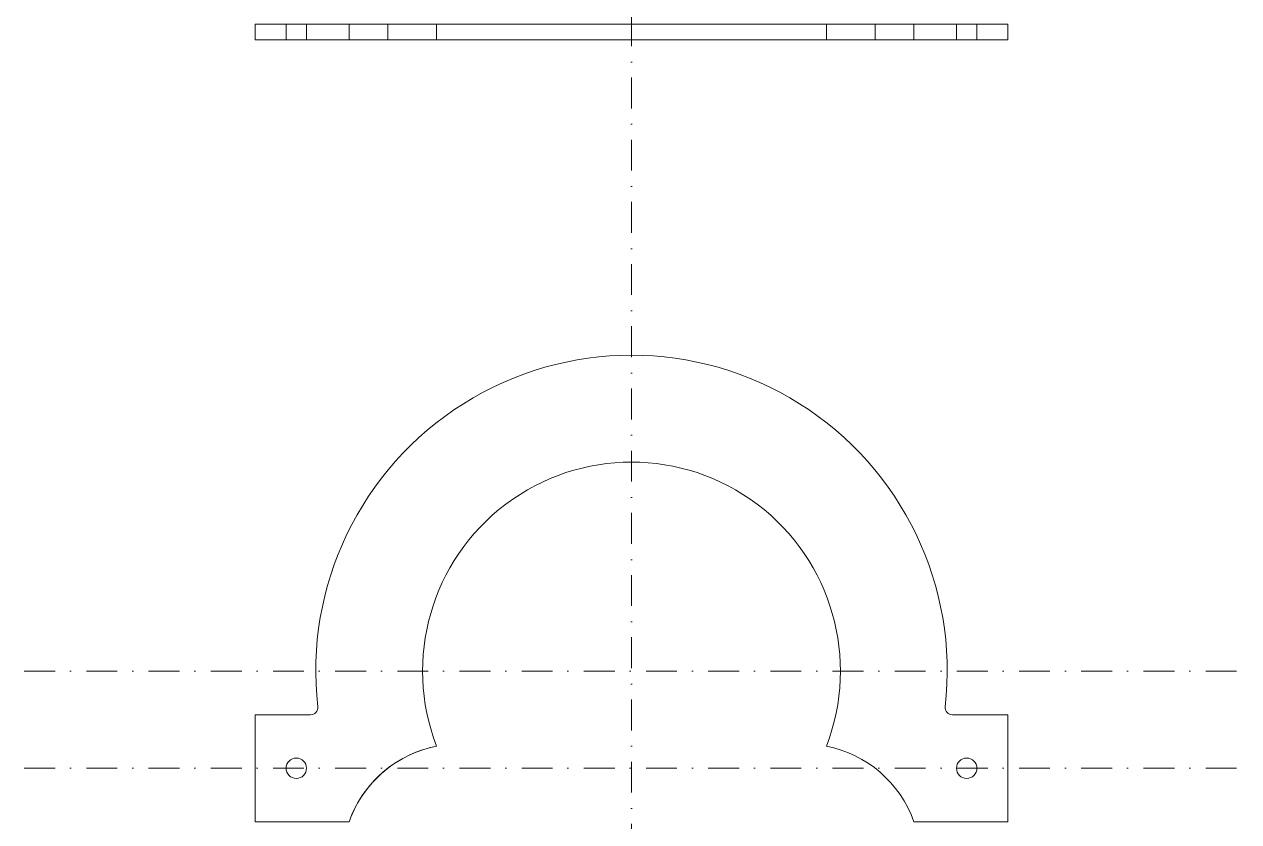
# Model space of a CAD drawing. Header units: millimetres. Extents: x 500 to 750, y 489 to 653.
import ezdxf

# ---------------------------------------------------------------- set-up
doc = ezdxf.new("R2010")
doc.units = ezdxf.units.MM
doc.linetypes.add('DASHDOT2', pattern=[12.7, 6.35, -3.175, 0, -3.175])
doc.layers.add('Eixo', color=5, linetype='DASHDOT2', lineweight=9)
doc.layers.add('Modelo', color=2, linetype='Continuous', lineweight=20)

msp = doc.modelspace()

# ---------------------------------------------------------------- linework, layer by layer
at = {"layer": 'Eixo'}
for p, q in [((500, 520), (750, 520)), ((500, 500), (750, 500))]:
    msp.add_line(p, q, dxfattribs=at)
msp.add_xline((625, 520), (0, 1), dxfattribs=at)
at = {"layer": 'Modelo'}
for p, q in [((547.5, 653.1), (702.5, 653.1)), ((547.5, 653.1), (547.5, 649.9)), ((553.9, 653.1), (553.9, 649.9)), ((558.1, 653.1), (558.1, 649.9)), ((566.87, 653.1), (566.87, 649.9)), ((574.84, 653.1), (574.84, 649.9)), ((584.87, 653.1), (584.87, 649.9)), ((665.13, 653.1), (665.13, 649.9)), ((675.16, 653.1), (675.16, 649.9)), ((683.13, 653.1), (683.13, 649.9)), ((691.9, 653.1), (691.9, 649.9)), ((696.1, 653.1), (696.1, 649.9)), ((702.5, 653.1), (702.5, 649.9)), ((625, 649.9), (547.5, 649.9)), ((547.5, 649.9), (702.5, 649.9)), ((547.5, 489), (547.5, 511)), ((547.5, 511), (547.5, 511)), ((547.5, 511), (558.92, 511)), ((702.5, 511), (691.08, 511)), ((702.5, 489), (702.5, 511)), ((566.87, 489), (547.5, 489)), ((683.13, 489), (702.5, 489))]:
    msp.add_line(p, q, dxfattribs=at)
for centre in [(556, 500), (694, 500)]:
    msp.add_circle(centre, 2.1, dxfattribs=at)
for centre, radius, start, end in [((625, 520), 65, 353.5243, 186.4757), ((625, 520), 43, 338.9419, 201.0581), ((558.92, 512.5), 1.5, 270, 6.4757), ((691.08, 512.5), 1.5, 173.5243, 270), ((589.5, 481), 24, 101.119, 160.5288), ((589.5, 481), 24, 101.119, 160.5288), ((589.5, 481), 24, 101.119, 157.737), ((589.5, 481), 24, 101.119, 157.737), ((660.5, 481), 24, 19.4712, 78.881)]:
    msp.add_arc(centre, radius, start, end, dxfattribs=at)

doc.saveas('drawing.dxf')
